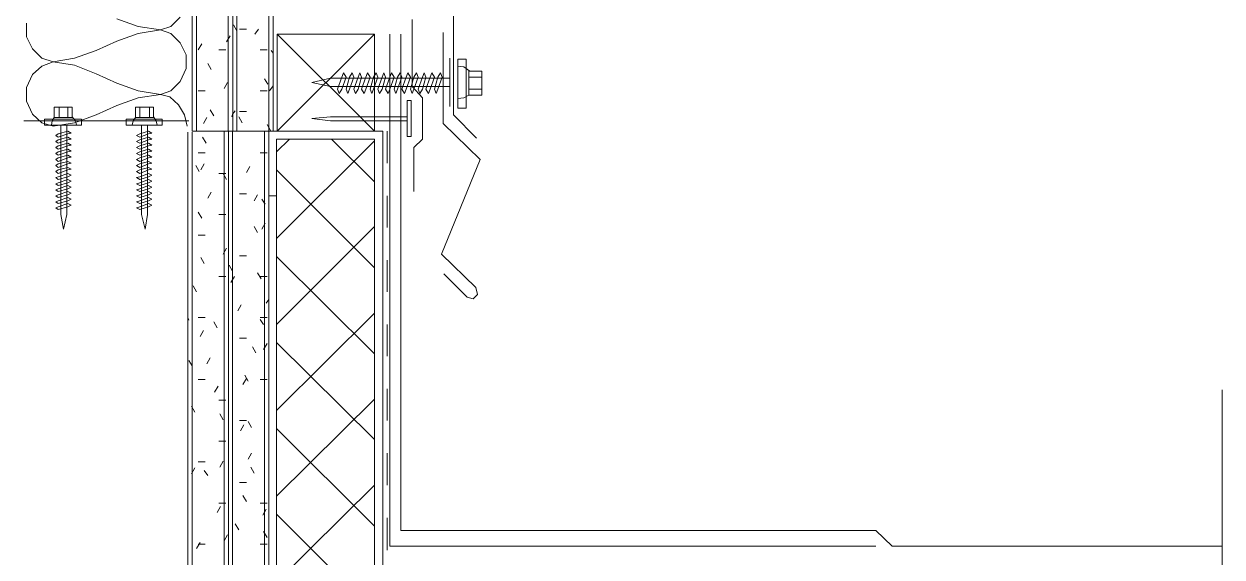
# Model space of a CAD drawing. Header units: inches. Extents: x -293 to 39679, y -468 to 488.
# Drawn here: x 75.89 to 94.92, y 352.09 to 360.56 of the extents above; entities that cross this region are included whole.
import ezdxf

# ---------------------------------------------------------------- set-up
doc = ezdxf.new("R2010")
doc.units = ezdxf.units.IN
doc.header["$MEASUREMENT"] = 0
doc.layers.add('NSE-By_Others', color=252, linetype='Continuous', lineweight=0)

msp = doc.modelspace()

# ---------------------------------------------------------------- linework, layer by layer
at = {"layer": 'NSE-By_Others'}
for points in [[(78.56257, 378.32447), (78.56257, 358.85677)], [(78.63027, 358.85677), (78.63027, 378.32447)], [(79.13443, 358.85677), (79.13443, 378.32447)], [(79.20357, 378.32447), (79.20357, 358.85677)], [(79.20357, 358.85677), (79.20357, 378.32447)], [(79.27127, 358.85677), (79.27127, 378.32447)], [(79.77687, 358.85677), (79.77687, 378.32447)], [(79.84457, 358.85677), (79.84457, 378.32447)], [(77.36148, 360.64427), (77.70254, 360.52149)], [(78.22093, 360.52149), (78.371, 360.67155)], [(82.70917, 360.79433), (82.70917, 359.11636)], [(75.92907, 360.35778), (75.92907, 360.57606)], [(77.70254, 360.52149), (78.05723, 360.46692)], [(78.05723, 360.46692), (77.70254, 360.41235)], [(78.05723, 360.46692), (78.22093, 360.52149)], [(78.22093, 360.41235), (78.05723, 360.46692)], [(79.27137, 360.45328), (79.21681, 360.54877)], [(79.3123, 360.48056), (79.42144, 360.48056)], [(79.61242, 360.48056), (79.55786, 360.39871)], [(82.05435, 359.56654), (82.05435, 360.63062)], [(76.02456, 360.16679), (75.92907, 360.35778)], [(77.36148, 360.28957), (77.03408, 360.13951)], [(77.70254, 360.41235), (77.36148, 360.28957)], [(78.371, 360.26229), (78.22093, 360.41235)], [(78.46649, 360.0713), (78.371, 360.26229)], [(79.16224, 360.37143), (79.10767, 360.27593)], [(79.91255, 360.39871), (81.4541, 358.85716)], [(79.91255, 358.85716), (81.4541, 360.39871)], [(81.4541, 360.39871), (79.91255, 360.39871)], [(79.91255, 360.39871), (79.91255, 358.85716)], [(81.4541, 358.85716), (81.4541, 360.39871)], [(81.69966, 352.26804), (81.69966, 360.39871)], [(81.87701, 352.5136), (81.87701, 360.39871)], [(82.54547, 360.42599), (82.54547, 358.97993)], [(76.17463, 360.01673), (76.02456, 360.16679)], [(77.03408, 360.13951), (76.69302, 360.01673)], [(78.46649, 359.85303), (78.46649, 360.0713)], [(78.71205, 360.24865), (78.65748, 360.15315)], [(78.98489, 360.15315), (79.09403, 360.15315)], [(79.63971, 360.15315), (79.74885, 360.15315)], [(79.84434, 360.09858), (79.81706, 360.13951)], [(76.02456, 359.75753), (76.17463, 359.89395)], [(76.35197, 359.96216), (76.17463, 360.01673)], [(76.17463, 359.89395), (76.35197, 359.96216)], [(76.69302, 360.01673), (76.35197, 359.96216)], [(76.35197, 359.96216), (76.69302, 359.9076)], [(76.69302, 359.9076), (77.03408, 359.77117)], [(78.86211, 359.83938), (78.80754, 359.93488)], [(82.6546, 359.25278), (82.6546, 360.01673)], [(82.77738, 359.22549), (82.77738, 360.00309)], [(82.77738, 360.00309), (82.9138, 360.00309)], [(82.87288, 359.88031), (82.77738, 359.89395)], [(82.96837, 359.8121), (82.87288, 359.88031)], [(82.9138, 360.00309), (82.9138, 359.22549)], [(75.92907, 359.5529), (76.02456, 359.75753)], [(77.03408, 359.77117), (77.36148, 359.62111)], [(78.371, 359.6484), (78.46649, 359.85303)], [(79.76249, 359.60747), (79.70792, 359.68932)], [(80.45823, 359.63475), (80.75836, 359.70296)], [(80.75836, 359.70296), (82.6546, 359.70296)], [(80.86749, 359.52562), (80.93571, 359.71661)], [(80.93571, 359.71661), (80.96299, 359.78482)], [(81.00392, 359.71661), (80.93571, 359.52562)], [(80.96299, 359.78482), (81.00392, 359.71661)], [(81.00392, 359.52562), (81.05848, 359.71661)], [(81.05848, 359.71661), (81.09941, 359.78482)], [(81.12669, 359.71661), (81.05848, 359.52562)], [(81.09941, 359.78482), (81.12669, 359.71661)], [(81.12669, 359.52562), (81.1949, 359.71661)], [(81.1949, 359.71661), (81.22219, 359.78482)], [(81.24947, 359.71661), (81.1949, 359.52562)], [(81.22219, 359.78482), (81.24947, 359.71661)], [(81.24947, 359.52562), (81.31768, 359.71661)], [(81.31768, 359.71661), (81.34497, 359.78482)], [(81.38589, 359.71661), (81.31768, 359.52562)], [(81.34497, 359.78482), (81.38589, 359.71661)], [(81.38589, 359.52562), (81.44046, 359.71661)], [(81.44046, 359.71661), (81.48139, 359.78482)], [(81.50867, 359.71661), (81.44046, 359.52562)], [(81.48139, 359.78482), (81.50867, 359.71661)], [(81.50867, 359.52562), (81.57688, 359.71661)], [(81.57688, 359.71661), (81.60417, 359.78482)], [(81.63145, 359.71661), (81.57688, 359.52562)], [(81.60417, 359.78482), (81.63145, 359.71661)], [(81.63145, 359.52562), (81.69966, 359.71661)], [(81.69966, 359.71661), (81.72694, 359.78482)], [(81.76787, 359.71661), (81.69966, 359.52562)], [(81.72694, 359.78482), (81.76787, 359.71661)], [(81.76787, 359.52562), (81.82244, 359.71661)], [(81.82244, 359.71661), (81.86337, 359.78482)], [(81.89065, 359.71661), (81.82244, 359.52562)], [(81.86337, 359.78482), (81.89065, 359.71661)], [(81.89065, 359.52562), (81.95886, 359.71661)], [(81.95886, 359.71661), (81.98614, 359.78482)], [(82.02707, 359.71661), (81.95886, 359.52562)], [(81.98614, 359.78482), (82.02707, 359.71661)], [(82.02707, 359.52562), (82.08164, 359.71661)], [(82.08164, 359.71661), (82.12256, 359.78482)], [(82.14985, 359.71661), (82.08164, 359.52562)], [(82.12256, 359.78482), (82.14985, 359.71661)], [(82.14985, 359.52562), (82.21806, 359.71661)], [(82.21806, 359.71661), (82.24534, 359.78482)], [(82.27263, 359.71661), (82.21806, 359.52562)], [(82.24534, 359.78482), (82.27263, 359.71661)], [(82.27263, 359.52562), (82.34084, 359.71661)], [(82.34084, 359.71661), (82.36812, 359.78482)], [(82.40905, 359.71661), (82.34084, 359.52562)], [(82.36812, 359.78482), (82.40905, 359.71661)], [(82.40905, 359.52562), (82.46362, 359.71661)], [(82.46362, 359.71661), (82.50454, 359.78482)], [(82.53183, 359.71661), (82.46362, 359.52562)], [(82.50454, 359.78482), (82.53183, 359.71661)], [(82.6546, 359.70296), (82.6546, 359.56654)], [(82.95473, 359.43012), (82.95473, 359.8121)], [(82.95473, 359.8121), (83.15936, 359.8121)], [(82.95473, 359.71661), (83.15936, 359.71661)], [(83.15936, 359.8121), (83.15936, 359.43012)], [(75.92907, 359.33463), (75.92907, 359.5529)], [(77.36148, 359.62111), (77.70254, 359.49833)], [(77.70254, 359.49833), (78.05723, 359.44377)], [(78.05723, 359.44377), (78.22093, 359.49833)], [(78.22093, 359.49833), (78.371, 359.6484)], [(78.65748, 359.49833), (78.76662, 359.49833)], [(79.12131, 359.63475), (79.06674, 359.53926)], [(79.63971, 359.49833), (79.74885, 359.49833)], [(79.84434, 359.58019), (79.78977, 359.49833)], [(80.75836, 359.56654), (80.45823, 359.63475)], [(82.6546, 359.56654), (80.75836, 359.56654)], [(80.89478, 359.45741), (80.86749, 359.52562)], [(80.93571, 359.52562), (80.89478, 359.45741)], [(81.0312, 359.45741), (81.00392, 359.52562)], [(81.05848, 359.52562), (81.0312, 359.45741)], [(81.15398, 359.45741), (81.12669, 359.52562)], [(81.1949, 359.52562), (81.15398, 359.45741)], [(81.2904, 359.45741), (81.24947, 359.52562)], [(81.31768, 359.52562), (81.2904, 359.45741)], [(81.41318, 359.45741), (81.38589, 359.52562)], [(81.44046, 359.52562), (81.41318, 359.45741)], [(81.53596, 359.45741), (81.50867, 359.52562)], [(81.57688, 359.52562), (81.53596, 359.45741)], [(81.67238, 359.45741), (81.63145, 359.52562)], [(81.69966, 359.52562), (81.67238, 359.45741)], [(81.79515, 359.45741), (81.76787, 359.52562)], [(81.82244, 359.52562), (81.79515, 359.45741)], [(81.93158, 359.45741), (81.89065, 359.52562)], [(81.95886, 359.52562), (81.93158, 359.45741)], [(82.05435, 359.45741), (82.02707, 359.52562)], [(82.21806, 359.3892), (82.05435, 359.56654)], [(82.08164, 359.52562), (82.05435, 359.45741)], [(82.17713, 359.45741), (82.14985, 359.52562)], [(82.21806, 359.52562), (82.17713, 359.45741)], [(82.31355, 359.45741), (82.27263, 359.52562)], [(82.34084, 359.52562), (82.31355, 359.45741)], [(82.43633, 359.45741), (82.40905, 359.52562)], [(82.46362, 359.52562), (82.43633, 359.45741)], [(83.15936, 359.52562), (82.95473, 359.52562)], [(76.02456, 359.13), (75.92907, 359.33463)], [(77.70254, 359.3892), (77.36148, 359.26642)], [(78.05723, 359.44377), (77.70254, 359.3892)], [(78.20729, 359.40284), (78.05723, 359.44377)], [(78.34371, 359.28006), (78.20729, 359.40284)], [(81.9725, 358.7753), (81.9725, 359.34827)], [(81.9725, 359.34827), (82.04071, 359.34827)], [(82.04071, 359.34827), (82.04071, 358.7753)], [(82.21806, 358.73438), (82.21806, 359.3892)], [(82.77738, 359.37555), (82.87288, 359.3892)], [(82.87288, 359.3892), (82.95473, 359.43012)], [(83.15936, 359.43012), (82.95473, 359.43012)], [(76.17463, 358.99358), (76.02456, 359.13)], [(76.6521, 359.23913), (76.36561, 359.23913)], [(76.36561, 359.23913), (76.36561, 359.07543)], [(76.44747, 359.23913), (76.44747, 359.07543)], [(76.58389, 359.07543), (76.58389, 359.23913)], [(76.6521, 359.07543), (76.6521, 359.23913)], [(77.03408, 359.11636), (76.69302, 358.99358)], [(77.36148, 359.26642), (77.03408, 359.11636)], [(77.94809, 359.23913), (77.66161, 359.23913)], [(77.66161, 359.23913), (77.66161, 359.07543)], [(77.72982, 359.23913), (77.72982, 359.07543)], [(77.87988, 359.07543), (77.87988, 359.23913)], [(77.94809, 359.07543), (77.94809, 359.23913)], [(78.43921, 359.11636), (78.34371, 359.28006)], [(78.48013, 358.93901), (78.43921, 359.11636)], [(78.90304, 359.10271), (78.84847, 359.19821)], [(79.20316, 359.13), (79.18952, 359.08907)], [(79.24409, 359.18457), (79.20316, 359.13)], [(79.3123, 359.17092), (79.42144, 359.17092)], [(82.70917, 359.11636), (83.07751, 358.74802)], [(82.9138, 359.22549), (82.77738, 359.22549)], [(78.50742, 359.02086), (75.88814, 359.02086)], [(76.35197, 358.93901), (76.17463, 358.99358)], [(76.80216, 359.04815), (76.21555, 359.04815)], [(76.21555, 359.04815), (76.21555, 358.95265)], [(76.21555, 358.95265), (76.80216, 358.95265)], [(76.32469, 358.95265), (76.33833, 359.02086)], [(76.33833, 359.02086), (76.36561, 359.07543)], [(76.69302, 358.99358), (76.35197, 358.93901)], [(76.36561, 359.07543), (76.6521, 359.07543)], [(76.57025, 358.95265), (76.47475, 358.95265)], [(76.47475, 358.95265), (76.47475, 357.53388)], [(76.57025, 357.53388), (76.57025, 358.95265)], [(76.6521, 359.08907), (76.70667, 359.02086)], [(76.70667, 359.02086), (76.72031, 358.95265)], [(76.80216, 358.95265), (76.80216, 359.04815)], [(78.08451, 359.04815), (77.51155, 359.04815)], [(77.51155, 359.04815), (77.51155, 358.95265)], [(77.51155, 358.95265), (78.08451, 358.95265)], [(77.60704, 358.95265), (77.62068, 359.02086)], [(77.62068, 359.02086), (77.66161, 359.07543)], [(77.66161, 359.07543), (77.94809, 359.07543)], [(77.8526, 358.95265), (77.7571, 358.95265)], [(77.7571, 358.95265), (77.7571, 357.53388)], [(77.8526, 357.53388), (77.8526, 358.95265)], [(77.94809, 359.08907), (77.98902, 359.02086)], [(77.98902, 359.02086), (78.00266, 358.95265)], [(78.08451, 358.95265), (78.08451, 359.04815)], [(78.7939, 359.07543), (78.73933, 358.97993)], [(79.35323, 358.99358), (79.29866, 359.08907)], [(79.80341, 358.8708), (79.74885, 358.96629)], [(80.45823, 359.06179), (80.75836, 359.08907)], [(80.75836, 359.02086), (80.45823, 359.06179)], [(80.75836, 359.08907), (81.9725, 359.08907)], [(81.9725, 359.02086), (80.75836, 359.02086)], [(82.54547, 358.97993), (83.13208, 358.40697)], [(76.43382, 358.81623), (76.3929, 358.78895)], [(76.3929, 358.78895), (76.43382, 358.76166)], [(76.58389, 358.85716), (76.43382, 358.81623)], [(76.43382, 358.76166), (76.58389, 358.81623)], [(76.58389, 358.76166), (76.43382, 358.72074)], [(76.63846, 358.82987), (76.58389, 358.85716)], [(76.58389, 358.81623), (76.63846, 358.82987)], [(76.63846, 358.73438), (76.58389, 358.76166)], [(76.58389, 358.72074), (76.63846, 358.73438)], [(77.72982, 358.81623), (77.67525, 358.78895)], [(77.67525, 358.78895), (77.72982, 358.76166)], [(77.86624, 358.85716), (77.72982, 358.81623)], [(77.72982, 358.76166), (77.86624, 358.81623)], [(77.86624, 358.76166), (77.72982, 358.72074)], [(77.92081, 358.82987), (77.86624, 358.85716)], [(77.86624, 358.81623), (77.92081, 358.82987)], [(77.92081, 358.73438), (77.86624, 358.76166)], [(77.86624, 358.72074), (77.92081, 358.73438)], [(78.49378, 358.84351), (78.49378, 342.3639)], [(78.56199, 358.85716), (79.20316, 358.85716)], [(78.56199, 342.3639), (78.56199, 358.84351)], [(78.78026, 358.66617), (78.72569, 358.76166)], [(79.06674, 342.3639), (79.06674, 358.85716)], [(79.13495, 342.3639), (79.13495, 358.85716)], [(79.77613, 358.85716), (79.13495, 358.85716)], [(79.13495, 358.85716), (79.13495, 342.3639)], [(79.20316, 342.3639), (79.20316, 358.85716)], [(79.20316, 358.85716), (79.84434, 358.85716)], [(79.70792, 342.3639), (79.70792, 358.85716)], [(79.77613, 342.3639), (79.77613, 358.85716)], [(81.59052, 358.85716), (79.84434, 358.85716)], [(79.89891, 358.52975), (80.10354, 358.73438)], [(81.4541, 358.73438), (79.89891, 358.73438)], [(79.89891, 358.73438), (79.89891, 342.99144)], [(79.89891, 342.99144), (79.89891, 358.73438)], [(79.89891, 357.834), (79.89891, 358.73438)], [(79.89891, 358.73438), (79.89891, 342.99144)], [(80.94935, 358.73438), (79.89891, 358.73438)], [(79.91255, 358.85716), (81.4541, 358.85716)], [(81.4541, 358.05227), (80.772, 358.73438)], [(81.4541, 342.99144), (81.4541, 358.73438)], [(81.59052, 343.12786), (81.59052, 358.85716)], [(81.65873, 358.3524), (81.65873, 358.85716)], [(82.04071, 358.7753), (81.9725, 358.7753)], [(82.08164, 358.59796), (82.21806, 358.73438)], [(76.43382, 358.72074), (76.3929, 358.69345)], [(76.3929, 358.69345), (76.43382, 358.66617)], [(76.43382, 358.62524), (76.3929, 358.59796)], [(76.3929, 358.59796), (76.43382, 358.57067)], [(76.43382, 358.66617), (76.58389, 358.72074)], [(76.58389, 358.66617), (76.43382, 358.62524)], [(76.43382, 358.57067), (76.58389, 358.62524)], [(76.58389, 358.57067), (76.43382, 358.52975)], [(76.63846, 358.63888), (76.58389, 358.66617)], [(76.58389, 358.62524), (76.63846, 358.63888)], [(76.63846, 358.54339), (76.58389, 358.57067)], [(76.58389, 358.52975), (76.63846, 358.54339)], [(77.72982, 358.72074), (77.67525, 358.69345)], [(77.67525, 358.69345), (77.72982, 358.66617)], [(77.72982, 358.62524), (77.67525, 358.59796)], [(77.67525, 358.59796), (77.72982, 358.57067)], [(77.72982, 358.66617), (77.86624, 358.72074)], [(77.86624, 358.66617), (77.72982, 358.62524)], [(77.72982, 358.57067), (77.86624, 358.62524)], [(77.86624, 358.57067), (77.72982, 358.52975)], [(77.92081, 358.63888), (77.86624, 358.66617)], [(77.86624, 358.62524), (77.92081, 358.63888)], [(77.92081, 358.54339), (77.86624, 358.57067)], [(77.86624, 358.52975), (77.92081, 358.54339)], [(79.89891, 357.1519), (81.4541, 358.70709)], [(82.08164, 357.90221), (82.08164, 358.59796)], [(76.43382, 358.52975), (76.3929, 358.50246)], [(76.3929, 358.50246), (76.43382, 358.47518)], [(76.43382, 358.43425), (76.3929, 358.40697)], [(76.3929, 358.40697), (76.43382, 358.37968)], [(76.43382, 358.47518), (76.58389, 358.52975)], [(76.58389, 358.47518), (76.43382, 358.43425)], [(76.43382, 358.37968), (76.58389, 358.43425)], [(76.58389, 358.37968), (76.43382, 358.33876)], [(76.63846, 358.44789), (76.58389, 358.47518)], [(76.58389, 358.43425), (76.63846, 358.44789)], [(76.63846, 358.3524), (76.58389, 358.37968)], [(76.58389, 358.33876), (76.63846, 358.3524)], [(77.72982, 358.52975), (77.67525, 358.50246)], [(77.67525, 358.50246), (77.72982, 358.47518)], [(77.72982, 358.43425), (77.67525, 358.40697)], [(77.67525, 358.40697), (77.72982, 358.37968)], [(77.72982, 358.47518), (77.86624, 358.52975)], [(77.86624, 358.47518), (77.72982, 358.43425)], [(77.72982, 358.37968), (77.86624, 358.43425)], [(77.86624, 358.37968), (77.72982, 358.33876)], [(77.92081, 358.44789), (77.86624, 358.47518)], [(77.86624, 358.43425), (77.92081, 358.44789)], [(77.92081, 358.3524), (77.86624, 358.37968)], [(77.86624, 358.33876), (77.92081, 358.3524)], [(78.65748, 358.5161), (78.76662, 358.5161)], [(79.63971, 358.5161), (79.74885, 358.5161)], [(83.13208, 358.40697), (82.51818, 356.90634)], [(76.43382, 358.33876), (76.3929, 358.31147)], [(76.3929, 358.31147), (76.43382, 358.28419)], [(76.43382, 358.24326), (76.3929, 358.21598)], [(76.3929, 358.21598), (76.43382, 358.1887)], [(76.43382, 358.28419), (76.58389, 358.33876)], [(76.58389, 358.28419), (76.43382, 358.24326)], [(76.43382, 358.1887), (76.58389, 358.24326)], [(76.58389, 358.1887), (76.43382, 358.13413)], [(76.63846, 358.25691), (76.58389, 358.28419)], [(76.58389, 358.24326), (76.63846, 358.25691)], [(76.63846, 358.16141), (76.58389, 358.1887)], [(76.58389, 358.13413), (76.63846, 358.16141)], [(77.72982, 358.33876), (77.67525, 358.31147)], [(77.67525, 358.31147), (77.72982, 358.28419)], [(77.72982, 358.24326), (77.67525, 358.21598)], [(77.67525, 358.21598), (77.72982, 358.1887)], [(77.72982, 358.28419), (77.86624, 358.33876)], [(77.86624, 358.28419), (77.72982, 358.24326)], [(77.72982, 358.1887), (77.86624, 358.24326)], [(77.86624, 358.1887), (77.72982, 358.13413)], [(77.92081, 358.25691), (77.86624, 358.28419)], [(77.86624, 358.24326), (77.92081, 358.25691)], [(77.92081, 358.16141), (77.86624, 358.1887)], [(77.86624, 358.13413), (77.92081, 358.16141)], [(78.67112, 358.21598), (78.61655, 358.31147)], [(78.75298, 358.33876), (78.69841, 358.24326)], [(78.98489, 358.1887), (79.09403, 358.1887)], [(79.10767, 358.0932), (79.0531, 358.1887)], [(79.476, 358.29783), (79.42144, 358.20234)], [(81.4541, 356.68807), (79.89891, 358.24326)], [(76.43382, 358.13413), (76.3929, 358.12049)], [(76.3929, 358.12049), (76.43382, 358.0932)], [(76.43382, 358.03863), (76.3929, 358.02499)], [(76.3929, 358.02499), (76.43382, 357.99771)], [(76.43382, 358.0932), (76.58389, 358.13413)], [(76.58389, 358.0932), (76.43382, 358.03863)], [(76.43382, 357.99771), (76.58389, 358.03863)], [(76.58389, 357.99771), (76.43382, 357.94314)], [(76.63846, 358.06592), (76.58389, 358.0932)], [(76.58389, 358.03863), (76.63846, 358.06592)], [(76.63846, 357.97042), (76.58389, 357.99771)], [(76.58389, 357.94314), (76.63846, 357.97042)], [(77.72982, 358.13413), (77.67525, 358.12049)], [(77.67525, 358.12049), (77.72982, 358.0932)], [(77.72982, 358.03863), (77.67525, 358.02499)], [(77.67525, 358.02499), (77.72982, 357.99771)], [(77.72982, 358.0932), (77.86624, 358.13413)], [(77.86624, 358.0932), (77.72982, 358.03863)], [(77.72982, 357.99771), (77.86624, 358.03863)], [(77.86624, 357.99771), (77.72982, 357.94314)], [(77.92081, 358.06592), (77.86624, 358.0932)], [(77.86624, 358.03863), (77.92081, 358.06592)], [(77.92081, 357.97042), (77.86624, 357.99771)], [(77.86624, 357.94314), (77.92081, 357.97042)], [(76.43382, 357.94314), (76.3929, 357.9295)], [(76.3929, 357.9295), (76.43382, 357.90221)], [(76.43382, 357.84764), (76.3929, 357.834)], [(76.3929, 357.834), (76.43382, 357.80672)], [(76.43382, 357.90221), (76.58389, 357.94314)], [(76.58389, 357.90221), (76.43382, 357.84764)], [(76.43382, 357.80672), (76.58389, 357.84764)], [(76.58389, 357.80672), (76.43382, 357.75215)], [(76.63846, 357.87493), (76.58389, 357.90221)], [(76.58389, 357.84764), (76.63846, 357.87493)], [(76.63846, 357.77943), (76.58389, 357.80672)], [(76.58389, 357.75215), (76.63846, 357.77943)], [(77.72982, 357.94314), (77.67525, 357.9295)], [(77.67525, 357.9295), (77.72982, 357.90221)], [(77.72982, 357.84764), (77.67525, 357.834)], [(77.67525, 357.834), (77.72982, 357.80672)], [(77.72982, 357.90221), (77.86624, 357.94314)], [(77.86624, 357.90221), (77.72982, 357.84764)], [(77.72982, 357.80672), (77.86624, 357.84764)], [(77.86624, 357.80672), (77.72982, 357.75215)], [(77.92081, 357.87493), (77.86624, 357.90221)], [(77.86624, 357.84764), (77.92081, 357.87493)], [(77.92081, 357.77943), (77.86624, 357.80672)], [(77.86624, 357.75215), (77.92081, 357.77943)], [(78.86211, 357.88857), (78.80754, 357.79308)], [(79.3123, 357.86129), (79.42144, 357.86129)], [(79.59878, 357.84764), (79.54421, 357.75215)], [(79.72156, 357.69758), (79.66699, 357.77943)], [(79.77613, 357.834), (79.89891, 357.834)], [(81.65873, 357.32925), (81.65873, 357.834)], [(76.43382, 357.75215), (76.3929, 357.73851)], [(76.3929, 357.73851), (76.43382, 357.71122)], [(76.43382, 357.65665), (76.3929, 357.64301)], [(76.3929, 357.64301), (76.43382, 357.61573)], [(76.43382, 357.71122), (76.58389, 357.75215)], [(76.58389, 357.71122), (76.43382, 357.65665)], [(76.43382, 357.61573), (76.58389, 357.65665)], [(76.63846, 357.68394), (76.58389, 357.71122)], [(76.58389, 357.65665), (76.63846, 357.68394)], [(77.72982, 357.75215), (77.67525, 357.73851)], [(77.67525, 357.73851), (77.72982, 357.71122)], [(77.72982, 357.65665), (77.67525, 357.64301)], [(77.67525, 357.64301), (77.72982, 357.61573)], [(77.72982, 357.71122), (77.86624, 357.75215)], [(77.86624, 357.71122), (77.72982, 357.65665)], [(77.72982, 357.61573), (77.86624, 357.65665)], [(77.92081, 357.68394), (77.86624, 357.71122)], [(77.86624, 357.65665), (77.92081, 357.68394)], [(76.47475, 357.53388), (76.51568, 357.30196)], [(76.51568, 357.30196), (76.57025, 357.53388)], [(77.7571, 357.53388), (77.81167, 357.30196)], [(77.81167, 357.30196), (77.8526, 357.53388)], [(78.71205, 357.47931), (78.65748, 357.5748)], [(78.98489, 357.53388), (79.09403, 357.53388)], [(79.72156, 357.39746), (79.66699, 357.30196)], [(78.65748, 357.20647), (78.76662, 357.20647)], [(79.59878, 357.24739), (79.54421, 357.34289)], [(79.89891, 355.78769), (81.4541, 357.34289)], [(78.75298, 356.75628), (78.69841, 356.85177)], [(79.10767, 357.00184), (79.0531, 356.90634)], [(79.3123, 356.87906), (79.42144, 356.87906)], [(81.4541, 355.32386), (79.89891, 356.86542)], [(82.51818, 356.90634), (83.06387, 356.3743)], [(79.20316, 356.6335), (79.14859, 356.72899)], [(81.65873, 356.30609), (81.65873, 356.81085)], [(78.98489, 356.55165), (79.09403, 356.55165)], [(79.23045, 356.55165), (79.17588, 356.45615)], [(79.65335, 356.51072), (79.59878, 356.60622)], [(79.63971, 356.55165), (79.74885, 356.55165)], [(82.92745, 356.22424), (82.55911, 356.59257)], [(78.6302, 356.30609), (78.57563, 356.40159)], [(83.09115, 356.26516), (83.02294, 356.19695)], [(83.06387, 356.3743), (83.09115, 356.26516)], [(79.33958, 356.10146), (79.28502, 356.00597)], [(79.77613, 356.18331), (79.7352, 356.12874)], [(83.02294, 356.19695), (82.92745, 356.22424)], [(78.50742, 355.8559), (78.49378, 355.89683)], [(78.65748, 355.89683), (78.76662, 355.89683)], [(79.63971, 355.89683), (79.74885, 355.89683)], [(79.89891, 354.42349), (81.4541, 355.96504)], [(78.73933, 355.6922), (78.68476, 355.5967)], [(78.95761, 355.73312), (78.90304, 355.82862)], [(79.69428, 355.78769), (79.63971, 355.86954)], [(81.65873, 355.28294), (81.65873, 355.78769)], [(79.3123, 355.56942), (79.42144, 355.56942)], [(81.4541, 353.95966), (79.89891, 355.50121)], [(79.5715, 355.3375), (79.51693, 355.433)], [(79.74885, 355.48757), (79.69428, 355.39207)], [(78.56199, 355.13287), (78.50742, 355.21473)], [(78.84847, 355.25565), (78.7939, 355.16016)], [(79.42144, 354.92824), (79.36687, 354.83275)], [(79.44872, 354.88732), (79.39415, 354.98281)], [(78.65748, 354.9146), (78.76662, 354.9146)], [(78.97125, 354.80546), (78.91668, 354.70997)], [(79.63971, 354.9146), (79.74885, 354.9146)], [(81.65873, 354.25978), (81.65873, 354.76454)], [(94.91882, 354.7509), (94.91882, 346.63387)], [(78.98489, 354.58719), (79.09403, 354.58719)], [(79.89891, 353.05928), (81.4541, 354.60083)], [(78.60291, 354.3962), (78.54834, 354.4917)], [(79.0531, 354.27342), (78.99853, 354.36892)], [(79.3123, 354.25978), (79.42144, 354.25978)], [(79.38051, 354.19157), (79.32594, 354.09608)], [(79.50329, 354.15064), (79.44872, 354.24614)], [(81.4541, 352.58181), (79.89891, 354.137)], [(78.98489, 353.93237), (79.09403, 353.93237)], [(78.65748, 353.60496), (78.76662, 353.60496)], [(79.0531, 353.6186), (78.99853, 353.52311)], [(79.50329, 353.74138), (79.44872, 353.64589)], [(81.65873, 353.23663), (81.65873, 353.74138)], [(78.60291, 353.50947), (78.54834, 353.41397)], [(78.80754, 353.38669), (78.75298, 353.46854)], [(79.54421, 353.42762), (79.48965, 353.52311)], [(79.3123, 353.27755), (79.42144, 353.27755)], [(79.89891, 351.69507), (81.4541, 353.23663)], [(79.42144, 352.97743), (79.36687, 353.07292)], [(79.01217, 352.89558), (78.95761, 352.80008)], [(78.98489, 352.95014), (79.09403, 352.95014)], [(79.63971, 352.95014), (79.74885, 352.95014)], [(79.7352, 352.85465), (79.68064, 352.75915)], [(81.4541, 351.2176), (79.89891, 352.7728)], [(81.65873, 352.19983), (81.65873, 352.71823)], [(79.29866, 352.52724), (79.24409, 352.62273)], [(79.74885, 352.40446), (79.69428, 352.49996)], [(89.42107, 352.5136), (81.87701, 352.5136)], [(89.68027, 352.26804), (89.42107, 352.5136)], [(78.68476, 352.32261), (78.6302, 352.22711)], [(78.65748, 352.29532), (78.76662, 352.29532)], [(79.12131, 352.44539), (79.06674, 352.34989)], [(79.63971, 352.29532), (79.74885, 352.29532)], [(89.42107, 352.26804), (81.69966, 352.26804)], [(94.91882, 352.26804), (89.68027, 352.26804)]]:
    msp.add_lwpolyline(points, dxfattribs=at)

doc.saveas('drawing.dxf')
